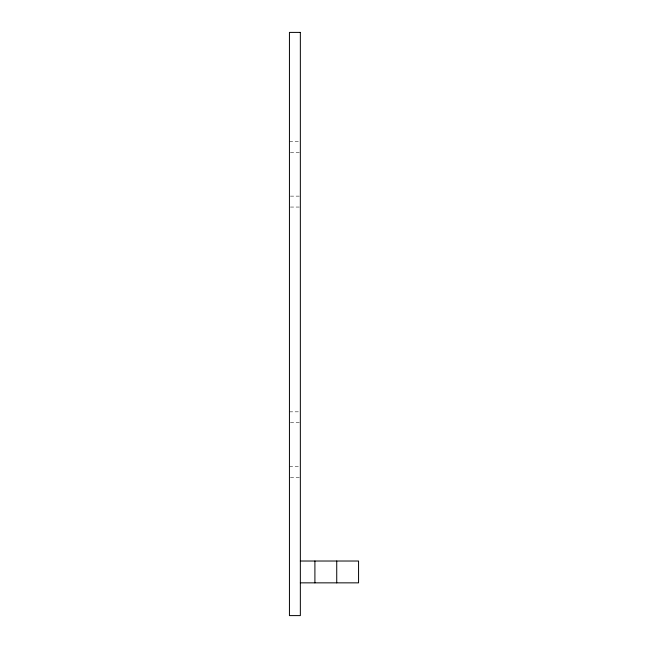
<?xml version="1.0" encoding="UTF-8"?>
<svg xmlns="http://www.w3.org/2000/svg" width="648" height="648" viewBox="0 0 648 648"><rect width="100%" height="100%" fill="white"/><g stroke="black" fill="none" stroke-linecap="round" stroke-linejoin="round"><path stroke-width="0.49" stroke-dasharray="3.24 2.43" d="M289.437 141.556L299.36 141.556M290.426 152.474L299.36 152.474M290.426 196.133L299.36 196.133M290.426 207.052L299.36 207.052M289.437 411.845L299.36 411.82M290.426 422.739L299.36 422.755M289.437 466.422L299.36 466.422M290.426 477.317L299.36 477.333"/><path stroke-width="0.97" d="M300.348 561.022L358.563 561.022L358.563 582.852L300.348 582.852M336.733 561.022L336.733 582.852M314.904 561.022L314.904 582.852M300.348 32.4L289.437 32.4L289.437 615.6L300.348 615.6L300.348 32.4"/></g></svg>
